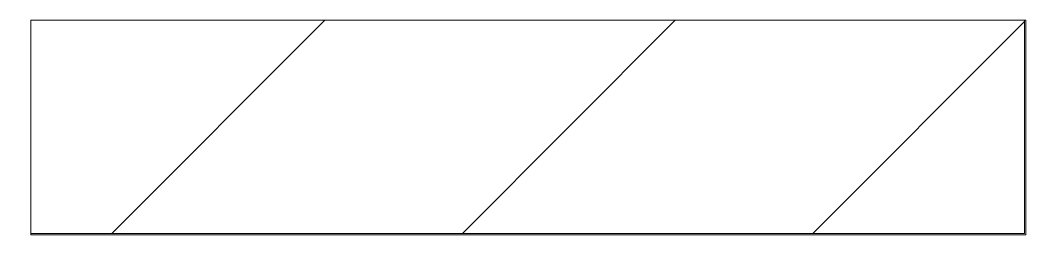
# Model space of a CAD drawing. Header units: millimetres. Extents: x 46431 to 216095, y -43515 to 31605.
# Drawn here: x 211509 to 212927, y 2265 to 2567 of the extents above; entities that cross this region are included whole.
import ezdxf

# ---------------------------------------------------------------- set-up
doc = ezdxf.new("R2010")
doc.units = ezdxf.units.MM
for name, color, linetype, lineweight in [('Общие ребра', 7, 'Continuous', 9), ('Перекрытия', 7, 'Continuous', 9), ('Стены-1', 7, 'Continuous', 18), ('Штриховка разреза-3', 7, 'Continuous', 9)]:
    doc.layers.add(name, color=color, linetype=linetype, lineweight=lineweight)

msp = doc.modelspace()

# ---------------------------------------------------------------- hatches: boundary and pattern name
at = {"layer": 'Штриховка разреза-3'}
h = msp.add_hatch(dxfattribs=at)
h.set_pattern_fill('FP_8', color=256, style=0, pattern_type=2)
h.set_pattern_definition([(45, (85893.1, 0), (-493.914, 493.914), []), (45, (86387, 0), (-493.914, 493.914), [873.125, -174.625, 6.706, -167.919])])
h.paths.add_polyline_path([(212924.7, 2267.1), (212924.7, 2567.1), (211524.7, 2567.1), (211524.7, 2267.1)], flags=0)
h.paths.add_polyline_path([(210525.7, 2267.1), (210525.7, 2567.1), (206224.7, 2567.1), (206224.7, 2267.1), (209792.6, 2267.1)], flags=0)

# ---------------------------------------------------------------- linework, layer by layer
at = {"layer": 'Общие ребра'}
msp.add_line((212924.7, 2267.1), (212924.7, 2567.1), dxfattribs=at)
at = {"layer": 'Перекрытия'}
for p, q in [((211524.7, 2265.1), (211524.7, 2567.1)), ((211524.7, 2567.1), (212926.7, 2567.1)), ((212926.7, 2567.1), (212926.7, 2265.1)), ((212926.7, 2265.1), (211524.7, 2265.1))]:
    msp.add_line(p, q, dxfattribs=at)
at = {"layer": 'Стены-1'}
for p, q in [((212924.7, 2567.1), (211524.7, 2567.1)), ((211524.7, 2567.1), (211524.7, 2267.1)), ((211524.7, 2267.1), (212924.7, 2267.1))]:
    msp.add_line(p, q, dxfattribs=at)

doc.saveas('drawing.dxf')
